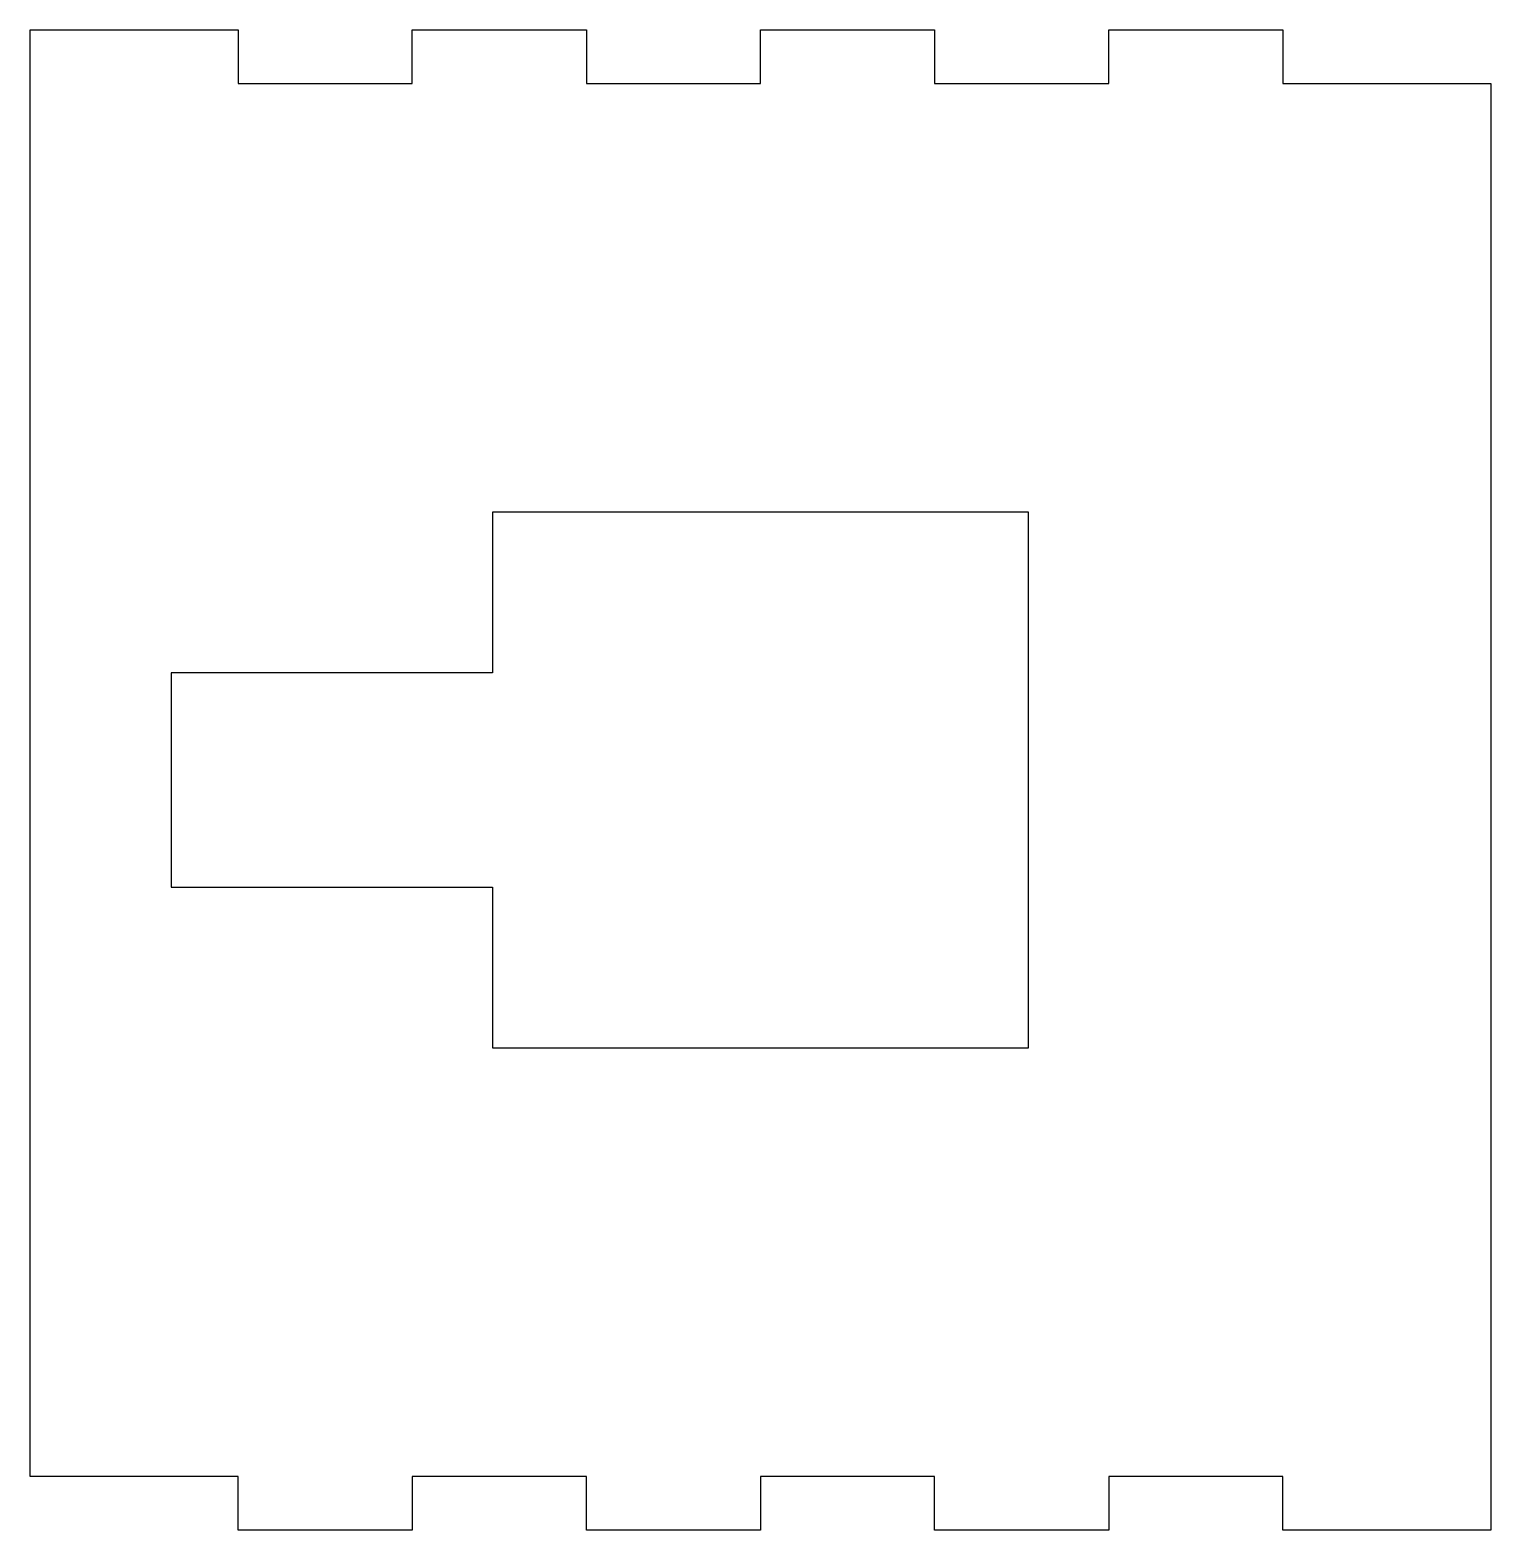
# Model space of a CAD drawing. Header units: millimetres. Extents: x -68 to 68, y -70 to 70.
import ezdxf

# ---------------------------------------------------------------- set-up
doc = ezdxf.new("R2010")
doc.units = ezdxf.units.MM
doc.layers.get('0').update_dxf_attribs({"linetype": 'CONTINUOUS'})

msp = doc.modelspace()

# ---------------------------------------------------------------- linework, layer by layer
for points in [[(-48.75, -70), (-48.75, -65), (-68.175, -65), (-68.175, 70), (-48.75, 70), (-48.75, 65), (-32.5, 65), (-32.5, 70), (-16.25, 70), (-16.25, 65), (0, 65), (0, 70), (16.25, 70), (16.25, 65), (32.5, 65), (32.5, 70), (48.75, 70), (48.75, 65), (68.175, 65), (68.175, -70), (48.75, -70), (48.75, -65), (32.5, -65), (32.5, -70), (16.25, -70), (16.25, -65), (0, -65), (0, -70), (-16.25, -70), (-16.25, -65), (-32.5, -65), (-32.5, -70)], [(-55, -10), (-25, -10), (-25, -25), (25, -25), (25, 25), (-25, 25), (-25, 10), (-55, 10)]]:
    msp.add_lwpolyline(points, close=True)

doc.saveas('drawing.dxf')
